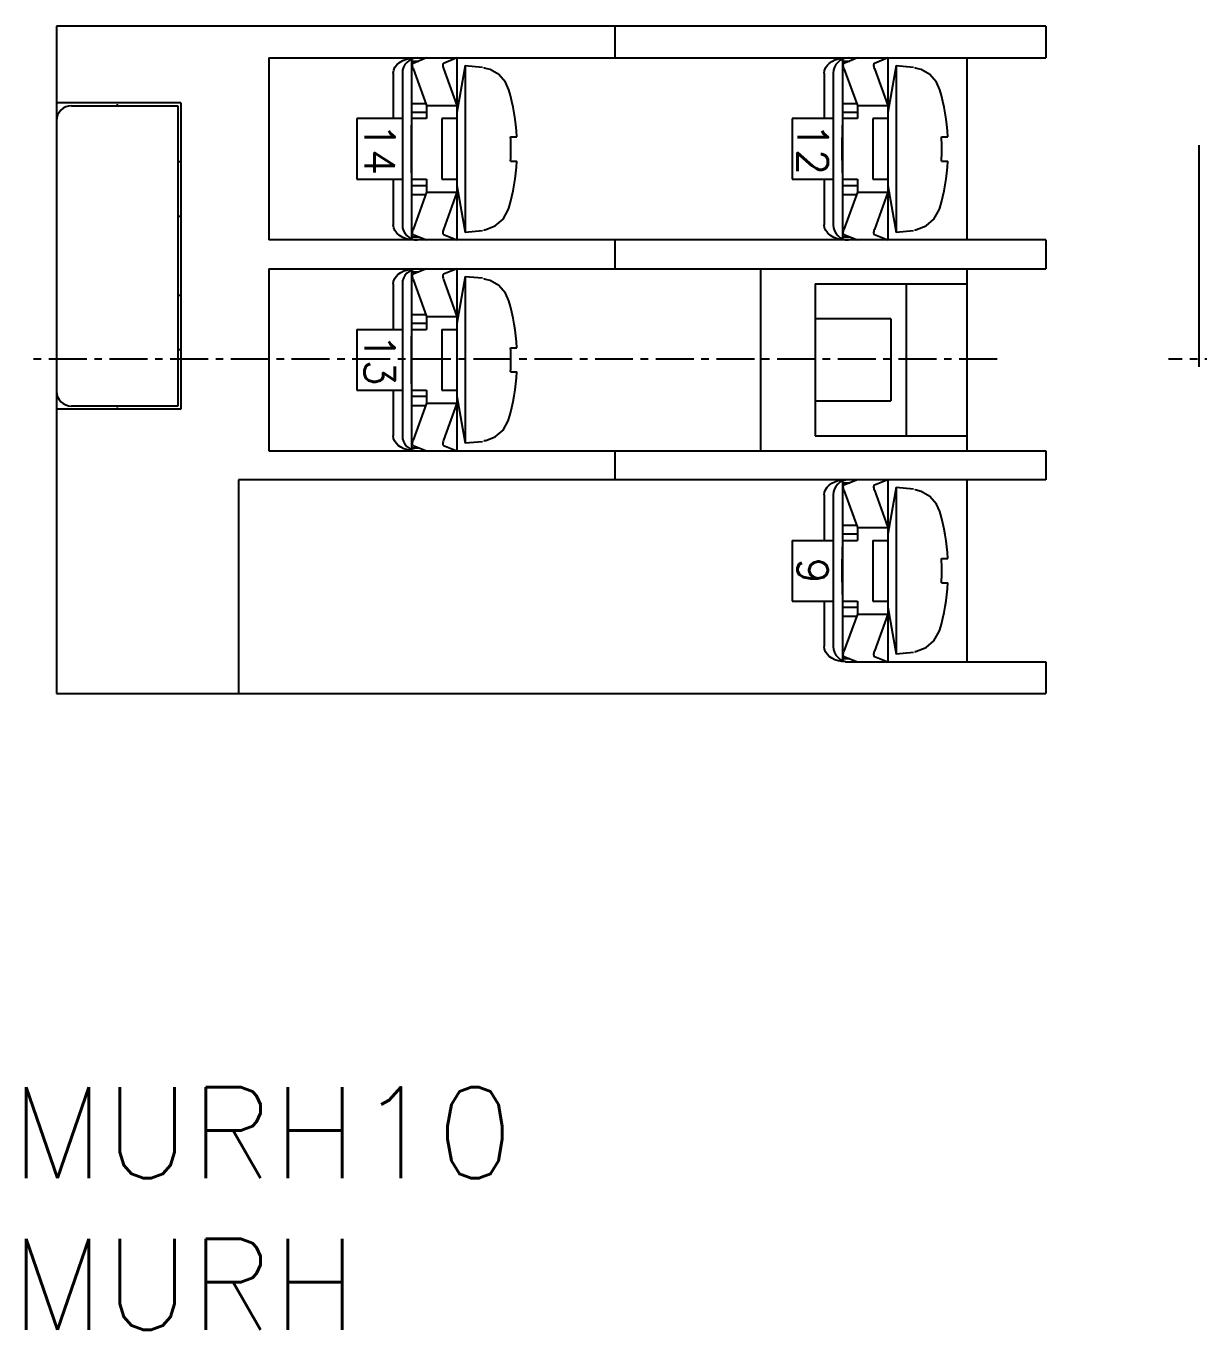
# Model space of a CAD drawing. Extents: x 83 to 197, y 71 to 115.
# Drawn here: x 82.9 to 121.55, y 70.83 to 113.81 of the extents above; entities that cross this region are included whole.
import ezdxf
from ezdxf.enums import TextEntityAlignment as Align

# ---------------------------------------------------------------- set-up
doc = ezdxf.new("R2010")
doc.units = 0
doc.linetypes.add('CENTER', pattern=[2, 1.25, -0.25, 0.25, -0.25])
doc.layers.get('0').update_dxf_attribs({"linetype": 'CONTINUOUS'})
doc.layers.add('CENTER', color=1, linetype='CENTER')
doc.styles.get("Standard").update_dxf_attribs({"font": 'txt.shx', "bigfont": 'extfont.shx'})

msp = doc.modelspace()

# ---------------------------------------------------------------- linework, layer by layer
at = {"color": 7, "linetype": 'CONTINUOUS'}
for p, q in [((116.501, 113.805), (83.901, 113.805)), ((83.901, 113.805), (83.901, 91.805)), ((102.301, 113.805), (102.301, 112.755)), ((116.501, 113.805), (116.501, 112.755)), ((90.901, 112.755), (90.901, 106.755)), ((90.901, 112.755), (116.501, 112.755)), ((95.583, 112.705), (95.601, 112.705)), ((95.601, 112.705), (95.601, 106.805)), ((95.601, 112.652), (95.844, 112.652)), ((96.101, 112.755), (95.655, 112.577)), ((97.101, 112.755), (96.655, 112.577)), ((97.101, 112.755), (97.101, 106.755)), ((109.783, 112.705), (109.801, 112.705)), ((109.801, 112.705), (109.801, 106.805)), ((109.801, 112.652), (110.044, 112.652)), ((110.301, 112.755), (109.855, 112.577)), ((111.301, 112.755), (110.855, 112.577)), ((111.301, 112.755), (111.301, 106.755)), ((113.901, 112.755), (113.901, 106.755)), ((95.001, 112.255), (95.001, 110.755)), ((95.301, 112.255), (95.301, 107.255)), ((95.655, 112.408), (96.101, 111.183)), ((96.655, 112.408), (97.101, 111.183)), ((97.375, 112.505), (97.101, 110.955)), ((97.375, 112.505), (97.941, 112.456)), ((97.375, 112.505), (97.375, 107.005)), ((98.001, 112.448), (98.001, 112.419)), ((109.201, 112.255), (109.201, 110.755)), ((109.501, 112.255), (109.501, 107.255)), ((109.855, 112.408), (110.301, 111.183)), ((110.855, 112.408), (111.301, 111.183)), ((111.575, 112.505), (111.301, 110.955)), ((111.575, 112.505), (112.141, 112.456)), ((111.575, 112.505), (111.575, 107.005)), ((112.201, 112.448), (112.201, 112.419)), ((88.001, 111.28), (83.901, 111.28)), ((88.001, 111.28), (88.001, 101.18)), ((95.601, 111.255), (96.075, 111.255)), ((96.101, 110.955), (95.601, 110.955)), ((96.101, 111.183), (97.101, 111.183)), ((96.101, 111.183), (96.101, 110.755)), ((109.801, 111.255), (110.275, 111.255)), ((110.301, 110.955), (109.801, 110.955)), ((110.301, 111.183), (110.301, 110.755)), ((110.301, 111.183), (111.301, 111.183)), ((95.301, 110.755), (93.801, 110.755)), ((93.801, 110.755), (93.801, 108.755)), ((96.101, 110.755), (95.601, 110.755)), ((97.101, 110.755), (96.601, 110.755)), ((96.601, 110.755), (96.601, 108.755)), ((109.501, 110.755), (108.151, 110.755)), ((108.151, 110.755), (108.151, 108.755)), ((110.301, 110.755), (109.801, 110.755)), ((110.801, 110.755), (110.801, 108.755)), ((111.301, 110.755), (110.801, 110.755)), ((98.868, 110.155), (99.078, 110.155)), ((113.068, 110.155), (113.278, 110.155)), ((121.551, 109.88), (121.551, 102.58)), ((98.868, 109.355), (99.078, 109.355)), ((113.068, 109.355), (113.278, 109.355)), ((93.801, 108.755), (95.301, 108.755)), ((95.001, 108.755), (95.001, 107.255)), ((95.601, 108.755), (96.101, 108.755)), ((96.101, 108.755), (96.101, 108.327)), ((96.601, 108.755), (97.101, 108.755)), ((108.151, 108.755), (109.501, 108.755)), ((109.201, 108.755), (109.201, 107.255)), ((109.801, 108.755), (110.301, 108.755)), ((110.301, 108.755), (110.301, 108.327)), ((110.801, 108.755), (111.301, 108.755)), ((95.601, 108.555), (96.101, 108.555)), ((96.101, 108.327), (95.655, 107.103)), ((96.101, 108.327), (97.101, 108.327)), ((97.101, 108.327), (96.655, 107.103)), ((97.101, 108.555), (97.375, 107.005)), ((109.801, 108.555), (110.301, 108.555)), ((110.301, 108.327), (109.855, 107.103)), ((110.301, 108.327), (111.301, 108.327)), ((111.301, 108.327), (110.855, 107.103)), ((111.301, 108.555), (111.575, 107.005)), ((95.601, 108.255), (96.075, 108.255)), ((109.801, 108.255), (110.275, 108.255)), ((97.941, 107.055), (97.375, 107.005)), ((98.001, 107.092), (98.001, 107.062)), ((112.141, 107.055), (111.575, 107.005)), ((112.201, 107.092), (112.201, 107.062)), ((116.501, 106.755), (90.901, 106.755)), ((95.583, 106.805), (95.601, 106.805)), ((95.601, 106.858), (95.844, 106.858)), ((95.655, 106.934), (96.101, 106.755)), ((96.655, 106.934), (97.101, 106.755)), ((102.301, 106.755), (102.301, 105.805)), ((109.783, 106.805), (109.801, 106.805)), ((109.801, 106.858), (110.044, 106.858)), ((109.855, 106.934), (110.301, 106.755)), ((110.855, 106.934), (111.301, 106.755)), ((116.501, 106.755), (116.501, 105.805)), ((90.901, 105.805), (116.501, 105.805)), ((90.901, 105.805), (90.901, 99.805)), ((95.601, 105.755), (95.583, 105.755)), ((95.601, 105.755), (95.601, 99.855)), ((96.101, 105.805), (95.655, 105.627)), ((97.101, 105.805), (96.655, 105.627)), ((97.101, 105.805), (97.101, 99.805)), ((107.101, 105.805), (107.101, 99.805)), ((113.901, 105.805), (113.901, 99.805)), ((95.001, 105.305), (95.001, 103.805)), ((95.301, 105.305), (95.301, 100.305)), ((95.601, 105.702), (95.844, 105.702)), ((95.655, 105.458), (96.101, 104.233)), ((96.655, 105.458), (97.101, 104.233)), ((97.375, 105.555), (97.101, 104.005)), ((97.375, 105.555), (97.941, 105.506)), ((97.375, 105.555), (97.375, 100.055)), ((98.001, 105.498), (98.001, 105.469)), ((108.901, 105.305), (108.901, 100.305)), ((108.901, 105.305), (113.901, 105.305)), ((111.901, 105.305), (111.901, 100.305)), ((95.601, 104.305), (96.075, 104.305)), ((96.101, 104.005), (95.601, 104.005)), ((96.101, 104.233), (96.101, 103.805)), ((96.101, 104.233), (97.101, 104.233)), ((111.401, 104.155), (108.901, 104.155)), ((111.401, 104.155), (111.401, 101.455)), ((93.801, 103.805), (95.301, 103.805)), ((93.801, 103.805), (93.801, 101.805)), ((95.601, 103.805), (96.101, 103.805)), ((96.601, 103.805), (96.601, 101.805)), ((96.601, 103.805), (97.101, 103.805)), ((98.868, 103.205), (99.078, 103.205)), ((98.868, 102.405), (99.078, 102.405)), ((93.801, 101.805), (95.301, 101.805)), ((95.001, 101.805), (95.001, 100.305)), ((95.601, 101.805), (96.101, 101.805)), ((95.601, 101.605), (96.101, 101.605)), ((96.101, 101.805), (96.101, 101.377)), ((96.601, 101.805), (97.101, 101.805)), ((97.101, 101.605), (97.375, 100.055)), ((108.901, 101.455), (111.401, 101.455)), ((88.001, 101.18), (83.901, 101.18)), ((95.601, 101.305), (96.075, 101.305)), ((96.101, 101.377), (95.655, 100.153)), ((96.101, 101.377), (97.101, 101.377)), ((97.101, 101.377), (96.655, 100.153)), ((98.001, 100.142), (98.001, 100.112)), ((108.901, 100.305), (113.901, 100.305)), ((90.901, 99.805), (116.501, 99.805)), ((95.583, 99.855), (95.601, 99.855)), ((95.601, 99.908), (95.844, 99.908)), ((95.655, 99.984), (96.101, 99.805)), ((96.655, 99.984), (97.101, 99.805)), ((97.941, 100.105), (97.375, 100.055)), ((102.301, 99.805), (102.301, 98.855)), ((116.501, 99.805), (116.501, 98.855)), ((116.501, 98.855), (89.901, 98.855)), ((89.901, 98.855), (89.901, 91.805)), ((110.301, 98.855), (109.855, 98.677)), ((111.301, 98.855), (110.855, 98.677)), ((111.301, 98.855), (111.301, 92.855)), ((113.901, 98.855), (113.901, 92.855)), ((109.783, 98.805), (109.801, 98.805)), ((109.801, 98.805), (109.801, 92.905)), ((109.801, 98.752), (110.044, 98.752)), ((109.855, 98.508), (110.301, 97.283)), ((110.855, 98.508), (111.301, 97.283)), ((111.575, 98.605), (111.301, 97.055)), ((111.575, 98.605), (111.575, 93.105)), ((111.575, 98.605), (112.141, 98.556)), ((112.201, 98.548), (112.201, 98.519)), ((109.201, 98.355), (109.201, 96.855)), ((109.501, 98.355), (109.501, 93.355)), ((109.801, 97.355), (110.275, 97.355)), ((110.301, 97.283), (111.301, 97.283)), ((110.301, 97.283), (110.301, 96.855)), ((108.151, 96.855), (109.501, 96.855)), ((108.151, 96.855), (108.151, 94.855)), ((110.301, 97.055), (109.801, 97.055)), ((109.801, 96.855), (110.301, 96.855)), ((110.801, 96.855), (111.301, 96.855)), ((110.801, 96.855), (110.801, 94.855)), ((113.068, 96.255), (113.278, 96.255)), ((113.068, 95.455), (113.278, 95.455)), ((108.151, 94.855), (109.501, 94.855)), ((109.201, 94.855), (109.201, 93.355)), ((109.801, 94.855), (110.301, 94.855)), ((109.801, 94.655), (110.301, 94.655)), ((110.301, 94.855), (110.301, 94.427)), ((110.801, 94.855), (111.301, 94.855)), ((111.301, 94.655), (111.575, 93.105)), ((109.801, 94.355), (110.275, 94.355)), ((110.301, 94.427), (109.855, 93.203)), ((110.301, 94.427), (111.301, 94.427)), ((111.301, 94.427), (110.855, 93.203)), ((109.783, 92.905), (109.801, 92.905)), ((109.801, 92.958), (110.044, 92.958)), ((109.855, 93.034), (110.301, 92.855)), ((109.908, 92.855), (116.501, 92.855)), ((110.855, 93.034), (111.301, 92.855)), ((112.141, 93.155), (111.575, 93.105)), ((112.201, 93.192), (112.201, 93.162)), ((116.501, 92.855), (116.501, 91.805)), ((83.901, 91.805), (116.501, 91.805))]:
    msp.add_line(p, q, dxfattribs=at)
at = {"color": 3, "linetype": 'CONTINUOUS'}
for p, q in [((84.401, 111.18), (87.901, 111.18)), ((85.901, 111.23), (85.901, 111.18)), ((87.901, 111.18), (87.901, 101.28)), ((88.001, 109.33), (87.901, 109.33)), ((88.001, 107.53), (87.901, 107.53)), ((88.001, 104.93), (87.901, 104.93)), ((88.001, 103.13), (87.901, 103.13)), ((87.901, 101.28), (84.401, 101.28)), ((85.901, 101.28), (85.901, 101.23))]:
    msp.add_line(p, q, dxfattribs=at)
at = {"color": 7, "linetype": 'CONTINUOUS'}
for points in [[(95.001, 112.255), (95.015, 112.353), (95.055, 112.446), (95.12, 112.533), (95.208, 112.609), (95.315, 112.671), (95.438, 112.717), (95.57, 112.746), (95.708, 112.755)], [(109.201, 112.255), (109.212, 112.342), (109.244, 112.426), (109.296, 112.505), (109.367, 112.577), (109.454, 112.638), (109.555, 112.688), (109.666, 112.725), (109.786, 112.748), (109.908, 112.755)], [(95.655, 112.408), (95.643, 112.443), (95.636, 112.477), (95.632, 112.507), (95.632, 112.532), (95.636, 112.553), (95.643, 112.568), (95.655, 112.577)], [(96.655, 112.577), (96.643, 112.568), (96.636, 112.553), (96.632, 112.532), (96.632, 112.507), (96.636, 112.477), (96.643, 112.443), (96.655, 112.408)], [(98.813, 111.703), (98.703, 111.952), (98.479, 112.207), (98.196, 112.369), (98.001, 112.419)], [(109.855, 112.408), (109.843, 112.443), (109.836, 112.477), (109.832, 112.507), (109.832, 112.532), (109.836, 112.553), (109.843, 112.568), (109.855, 112.577)], [(110.855, 112.577), (110.843, 112.568), (110.836, 112.553), (110.832, 112.532), (110.832, 112.507), (110.836, 112.477), (110.843, 112.443), (110.855, 112.408)], [(113.013, 111.703), (112.903, 111.952), (112.679, 112.207), (112.396, 112.369), (112.201, 112.419)], [(95.601, 108.97), (95.601, 108.981), (95.599, 109.755), (95.601, 110.529), (95.601, 110.54)], [(109.801, 108.97), (109.801, 108.981), (109.799, 109.755), (109.801, 110.529), (109.801, 110.54)], [(98.868, 109.355), (98.873, 109.455), (98.876, 109.555), (98.878, 109.655), (98.879, 109.755), (98.878, 109.855), (98.876, 109.955), (98.873, 110.055), (98.868, 110.155)], [(113.068, 109.355), (113.073, 109.455), (113.076, 109.555), (113.078, 109.655), (113.079, 109.755), (113.078, 109.855), (113.076, 109.955), (113.073, 110.055), (113.068, 110.155)], [(98.001, 107.092), (98.047, 107.1), (98.361, 107.22), (98.62, 107.442), (98.793, 107.747), (98.813, 107.808)], [(112.201, 107.092), (112.247, 107.1), (112.561, 107.22), (112.82, 107.442), (112.993, 107.747), (113.013, 107.808)], [(95.708, 106.755), (95.57, 106.765), (95.438, 106.793), (95.315, 106.839), (95.208, 106.902), (95.12, 106.977), (95.055, 107.064), (95.015, 107.158), (95.001, 107.255)], [(95.655, 106.934), (95.643, 106.942), (95.636, 106.957), (95.632, 106.978), (95.632, 107.004), (95.636, 107.034), (95.643, 107.067), (95.655, 107.103)], [(96.655, 107.103), (96.643, 107.067), (96.636, 107.034), (96.632, 107.004), (96.632, 106.978), (96.636, 106.957), (96.643, 106.942), (96.655, 106.934)], [(109.908, 106.755), (109.77, 106.765), (109.638, 106.793), (109.515, 106.839), (109.408, 106.902), (109.32, 106.977), (109.255, 107.064), (109.215, 107.158), (109.201, 107.255)], [(109.855, 106.934), (109.843, 106.942), (109.836, 106.957), (109.832, 106.978), (109.832, 107.004), (109.836, 107.034), (109.843, 107.067), (109.855, 107.103)], [(110.855, 107.103), (110.843, 107.067), (110.836, 107.034), (110.832, 107.004), (110.832, 106.978), (110.836, 106.957), (110.843, 106.942), (110.855, 106.934)], [(95.001, 105.305), (95.012, 105.392), (95.044, 105.476), (95.096, 105.555), (95.167, 105.627), (95.254, 105.688), (95.355, 105.738), (95.466, 105.775), (95.586, 105.798), (95.708, 105.805)], [(95.655, 105.458), (95.643, 105.493), (95.636, 105.527), (95.632, 105.557), (95.632, 105.582), (95.636, 105.603), (95.643, 105.618), (95.655, 105.627)], [(96.655, 105.627), (96.643, 105.618), (96.636, 105.603), (96.632, 105.582), (96.632, 105.557), (96.636, 105.527), (96.643, 105.493), (96.655, 105.458)], [(98.813, 104.753), (98.703, 105.002), (98.479, 105.257), (98.196, 105.419), (98.001, 105.469)], [(95.601, 102.02), (95.601, 102.031), (95.599, 102.805), (95.601, 103.579), (95.601, 103.59)], [(98.868, 102.405), (98.873, 102.505), (98.876, 102.605), (98.878, 102.705), (98.879, 102.805), (98.878, 102.905), (98.876, 103.005), (98.873, 103.105), (98.868, 103.205)], [(98.001, 100.142), (98.047, 100.15), (98.361, 100.27), (98.62, 100.492), (98.793, 100.797), (98.813, 100.858)], [(95.708, 99.805), (95.586, 99.813), (95.466, 99.835), (95.355, 99.872), (95.254, 99.922), (95.167, 99.984), (95.096, 100.055), (95.044, 100.134), (95.012, 100.218), (95.001, 100.305)], [(95.655, 99.984), (95.643, 99.992), (95.636, 100.007), (95.632, 100.028), (95.632, 100.054), (95.636, 100.084), (95.643, 100.117), (95.655, 100.153)], [(96.655, 100.153), (96.643, 100.117), (96.636, 100.084), (96.632, 100.054), (96.632, 100.028), (96.636, 100.007), (96.643, 99.992), (96.655, 99.984)], [(109.201, 98.355), (109.212, 98.442), (109.244, 98.526), (109.296, 98.605), (109.367, 98.677), (109.454, 98.738), (109.555, 98.788), (109.666, 98.825), (109.786, 98.848), (109.908, 98.855)], [(109.855, 98.508), (109.843, 98.543), (109.836, 98.577), (109.832, 98.607), (109.832, 98.632), (109.836, 98.653), (109.843, 98.668), (109.855, 98.677)], [(110.855, 98.677), (110.843, 98.668), (110.836, 98.653), (110.832, 98.632), (110.832, 98.607), (110.836, 98.577), (110.843, 98.543), (110.855, 98.508)], [(113.013, 97.803), (112.903, 98.052), (112.679, 98.307), (112.396, 98.469), (112.201, 98.519)], [(109.801, 95.07), (109.801, 95.081), (109.799, 95.855), (109.801, 96.629), (109.801, 96.64)], [(113.068, 95.455), (113.073, 95.555), (113.076, 95.655), (113.078, 95.755), (113.079, 95.855), (113.078, 95.955), (113.076, 96.055), (113.073, 96.155), (113.068, 96.255)], [(112.201, 93.192), (112.247, 93.2), (112.561, 93.32), (112.82, 93.542), (112.993, 93.847), (113.013, 93.908)], [(109.908, 92.855), (109.786, 92.863), (109.666, 92.885), (109.555, 92.922), (109.454, 92.972), (109.367, 93.034), (109.296, 93.105), (109.244, 93.184), (109.212, 93.268), (109.201, 93.355)], [(109.855, 93.034), (109.843, 93.042), (109.836, 93.057), (109.832, 93.078), (109.832, 93.104), (109.836, 93.134), (109.843, 93.167), (109.855, 93.203)], [(110.855, 93.203), (110.843, 93.167), (110.836, 93.134), (110.832, 93.104), (110.832, 93.078), (110.836, 93.057), (110.843, 93.042), (110.855, 93.034)]]:
    msp.add_lwpolyline(points, dxfattribs=at)
for centre, radius, start, end in [((95.801, 112.255), 0.5, 90, 180), ((110.001, 112.255), 0.5, 90, 180), ((92.101, 109.755), 6.989, 3.2812, 16.1817), ((106.301, 109.755), 6.989, 3.2812, 16.1817), ((92.101, 109.755), 6.989, 343.8183, 356.7188), ((106.301, 109.755), 6.989, 343.8183, 356.7188), ((95.801, 107.255), 0.5, 180, 270), ((110.001, 107.255), 0.5, 180, 270), ((95.801, 105.305), 0.5, 90, 180), ((92.101, 102.805), 6.989, 3.2812, 16.1817), ((92.101, 102.805), 6.989, 343.8183, 356.7188), ((95.801, 100.305), 0.5, 180, 270), ((110.001, 98.355), 0.5, 90, 180), ((106.301, 95.855), 6.989, 3.2812, 16.1817), ((106.301, 95.855), 6.989, 343.8183, 356.7188), ((110.001, 93.355), 0.5, 180, 270)]:
    msp.add_arc(centre, radius, start, end, dxfattribs=at)
at = {"color": 3, "linetype": 'CONTINUOUS'}
for centre, start, end in [((84.401, 110.68), 90, 180), ((84.401, 101.78), 180, 270)]:
    msp.add_arc(centre, 0.5, start, end, dxfattribs=at)
at = {"layer": 'CENTER', "color": 1, "linetype": 'CENTER'}
for p, q in [((114.901, 102.827), (82.901, 102.827)), ((197.001, 102.827), (120.551, 102.827))]:
    msp.add_line(p, q, dxfattribs=at)

# ---------------------------------------------------------------- texts
at = {"color": 7, "linetype": 'CONTINUOUS'}
for s, p in [('14', (94.551, 109.755)), ('12', (108.826, 109.755)), ('13', (94.551, 102.805)), ('9', (108.826, 95.855))]:
    msp.add_text(s, height=1, rotation=270, dxfattribs=at).set_placement(p, align=Align.MIDDLE)
for s, p in [('MURH10', (82.394, 77.335)), ('MURH', (82.394, 72.335))]:
    msp.add_text(s, height=3, dxfattribs=at).set_placement(p, align=Align.MIDDLE_LEFT)

doc.saveas('drawing.dxf')
